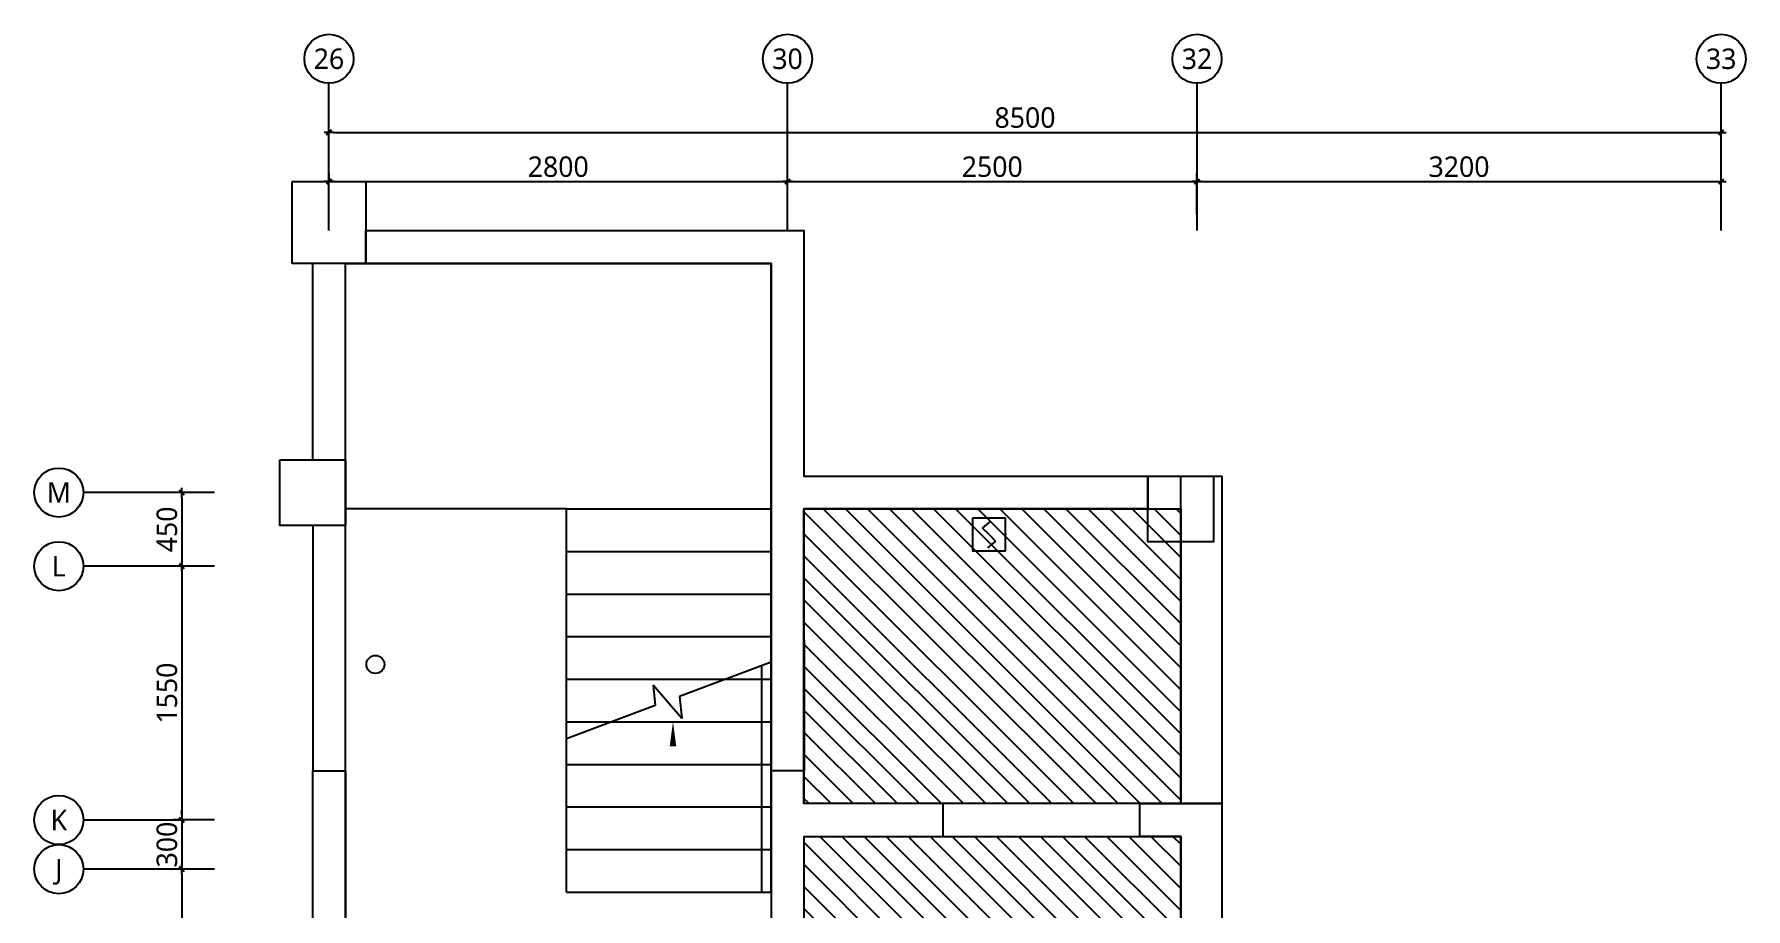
# Model space of a CAD drawing. Extents: x 3443499 to 7125205, y -1700016 to -264854.
# Drawn here: x 3443499 to 3453949, y -983578 to -978236 of the extents above; entities that cross this region are included whole.
import ezdxf
from ezdxf.enums import TextEntityAlignment as Align

# ---------------------------------------------------------------- set-up
doc = ezdxf.new("R2010")
doc.units = 0
doc.header["$LTSCALE"] = 1000
doc.header["$MEASUREMENT"] = 0
doc.linetypes.add('DASH', pattern=[0.35, 0.25, -0.1])
doc.layers.get('0').update_dxf_attribs({"linetype": 'CONTINUOUS'})
doc.layers.get('Defpoints').update_dxf_attribs({"linetype": 'CONTINUOUS'})
for name, color, linetype in [('A-填充', 251, 'CONTINUOUS'), ('A-墙体', 255, 'CONTINUOUS'), ('A-标注', 1, 'CONTINUOUS'), ('A-结构柱', 255, 'CONTINUOUS'), ('B-楼梯', 92, 'CONTINUOUS'), ('C-消防点位', 54, 'CONTINUOUS')]:
    doc.layers.add(name, color=color, linetype=linetype)
doc.styles.get("Standard").update_dxf_attribs({"font": 'gbenor.shx', "bigfont": 'gbcbig.shx'})
doc.styles.add('微软雅黑', font='msyh.ttf')
doc.dimstyles.new('K-SMD-50', dxfattribs={"dimscale": 50, "dimtxt": 2.5, "dimasz": 0.6, "dimexe": 1, "dimexo": 1, "dimgap": 0.5, "dimtad": 1, "dimdec": 0, "dimrnd": 5, "dimdsep": 46, "dimtxsty": '微软雅黑', "dimblk": 'YQTICK', "dimcen": 0, "dimclrd": 1, "dimclre": 1, "dimclrt": 1, "dimadec": 1, "dimazin": 2, "dimtfac": 1, "dimtdec": 0, "dimtix": 1, "dimtmove": 1, "dimatfit": 2, "dimldrblk": 'A', "dimfxl": 4, "dimfxlon": 1, "dimtolj": 1, "dimtzin": 0, "dimarcsym": 0})

# ---------------------------------------------------------------- blocks, each defined once
blk = doc.blocks.new('YQTICK')
at = {"color": 1}
blk.add_line((-1, 0), (1, 0), dxfattribs=at)
at = {"color": 1, "const_width": 0.4}
blk.add_lwpolyline([(0.53, 0.53), (-0.53, -0.53)], dxfattribs=at)
blk = doc.blocks.new('*D291')
at = {"layer": 'A-标注', "color": 1, "lineweight": -2, "transparency": 16777216}
for p, q in [((3444599, -981036), (3444349, -981036)), ((3444399, -981066), (3444399, -981456)), ((3444599, -981486), (3444349, -981486))]:
    blk.add_line(p, q, dxfattribs=at)
at = {"layer": 'Defpoints', "color": 0, "transparency": 16777216}
for p in [(3444999, -981036), (3444399, -981486), (3445199, -981486)]:
    blk.add_point(p, dxfattribs=at)
at = {"layer": 'A-标注', "color": 1, "lineweight": -2, "transparency": 16777216, "xscale": 30, "yscale": 30, "zscale": 30}
for p, rotation in [((3444399, -981036), 90), ((3444399, -981486), 270)]:
    blk.add_blockref('YQTICK', p, dxfattribs=dict(at, rotation=rotation))
at = {"layer": 'A-标注', "color": 1, "transparency": 16777216, "insert": (3444309, -981261), "char_height": 125, "attachment_point": 5, "rotation": 90, "style": '微软雅黑'}
blk.add_mtext('\\A1;450', dxfattribs=at)
blk = doc.blocks.new('A')
at = {"color": 1}
for p, q in [((-0.37, 0), (-2.13, 0)), ((-1.44, 1.15), (-1.09, 1.44)), ((-1.44, 1.15), (-0.37, 0)), ((-1.44, -1.15), (-0.37, 0)), ((-1.09, 1.44), (0, 0)), ((-1.09, -1.44), (0, 0)), ((-1.44, -1.15), (-1.09, -1.44))]:
    blk.add_line(p, q, dxfattribs=at)
for points in [[(-1.44, 1.15), (-1.09, 1.44), (-0.37, 0), (0, 0)], [(-1.44, -1.15), (-1.09, -1.44), (-0.37, 0), (0, 0)]]:
    blk.add_solid(points, dxfattribs=at)
blk = doc.blocks.new('*D292')
at = {"layer": 'A-标注', "color": 1, "lineweight": -2, "transparency": 16777216}
for p, q in [((3444599, -981486), (3444349, -981486)), ((3444399, -981516), (3444399, -983006)), ((3444599, -983036), (3444349, -983036))]:
    blk.add_line(p, q, dxfattribs=at)
at = {"layer": 'Defpoints', "color": 0, "transparency": 16777216}
for p in [(3445199, -981486), (3444399, -983036), (3445199, -983036)]:
    blk.add_point(p, dxfattribs=at)
at = {"layer": 'A-标注', "color": 1, "lineweight": -2, "transparency": 16777216, "xscale": 30, "yscale": 30, "zscale": 30}
for p, rotation in [((3444399, -981486), 90), ((3444399, -983036), 270)]:
    blk.add_blockref('YQTICK', p, dxfattribs=dict(at, rotation=rotation))
at = {"layer": 'A-标注', "color": 1, "transparency": 16777216, "insert": (3444309, -982261), "char_height": 125, "attachment_point": 5, "rotation": 90, "style": '微软雅黑'}
blk.add_mtext('\\A1;1550', dxfattribs=at)
blk = doc.blocks.new('*D293')
at = {"layer": 'A-标注', "color": 1, "lineweight": -2, "transparency": 16777216}
for p, q in [((3444599, -983036), (3444349, -983036)), ((3444399, -983006), (3444399, -982976)), ((3444399, -983036), (3444399, -983336)), ((3444599, -983336), (3444349, -983336)), ((3444399, -983366), (3444399, -983396))]:
    blk.add_line(p, q, dxfattribs=at)
at = {"layer": 'Defpoints', "color": 0, "transparency": 16777216}
for p in [(3445199, -983036), (3444399, -983336), (3445199, -983336)]:
    blk.add_point(p, dxfattribs=at)
at = {"layer": 'A-标注', "color": 1, "lineweight": -2, "transparency": 16777216, "xscale": 30, "yscale": 30, "zscale": 30}
for p, rotation in [((3444399, -983036), 270), ((3444399, -983336), 90)]:
    blk.add_blockref('YQTICK', p, dxfattribs=dict(at, rotation=rotation))
at = {"layer": 'A-标注', "color": 1, "transparency": 16777216, "insert": (3444309, -983186), "char_height": 125, "attachment_point": 5, "rotation": 90, "style": '微软雅黑'}
blk.add_mtext('\\A1;300', dxfattribs=at)
blk = doc.blocks.new('*D294')
at = {"layer": 'A-标注', "color": 1, "lineweight": -2, "transparency": 16777216}
for p, q in [((3444599, -983336), (3444349, -983336)), ((3444399, -983366), (3444399, -984306)), ((3444599, -984336), (3444349, -984336))]:
    blk.add_line(p, q, dxfattribs=at)
at = {"layer": 'Defpoints', "color": 0, "transparency": 16777216}
for p in [(3445199, -983336), (3444399, -984336), (3445199, -984336)]:
    blk.add_point(p, dxfattribs=at)
at = {"layer": 'A-标注', "color": 1, "lineweight": -2, "transparency": 16777216, "xscale": 30, "yscale": 30, "zscale": 30}
for p, rotation in [((3444399, -983336), 90), ((3444399, -984336), 270)]:
    blk.add_blockref('YQTICK', p, dxfattribs=dict(at, rotation=rotation))
at = {"layer": 'A-标注', "color": 1, "transparency": 16777216, "insert": (3444309, -983836), "char_height": 125, "attachment_point": 5, "rotation": 90, "style": '微软雅黑'}
blk.add_mtext('\\A1;1000', dxfattribs=at)
blk = doc.blocks.new('轴号&醒')
blk.add_circle((0, 0), 3)
at = {"style": '微软雅黑'}
blk.add_attdef('A', text='', height=2.5, dxfattribs=at).set_placement((0, 0), align=Align.MIDDLE_CENTER)
blk = doc.blocks.new('*D297')
at = {"layer": 'A-标注', "color": 1, "lineweight": -2, "transparency": 16777216}
for p, q in [((3445299, -979136), (3445299, -979086)), ((3445329, -979136), (3448068, -979136)), ((3448098, -979336), (3448098, -979086))]:
    blk.add_line(p, q, dxfattribs=at)
at = {"layer": 'Defpoints', "color": 0, "transparency": 16777216}
for p in [(3445299, -979136), (3448098, -979136), (3448098, -979436)]:
    blk.add_point(p, dxfattribs=at)
at = {"layer": 'A-标注', "color": 1, "lineweight": -2, "transparency": 16777216, "xscale": 30, "yscale": 30, "zscale": 30, "rotation": 180}
blk.add_blockref('YQTICK', (3445299, -979136), dxfattribs=at)
at = {"layer": 'A-标注', "color": 1, "lineweight": -2, "transparency": 16777216, "xscale": 30, "yscale": 30, "zscale": 30}
blk.add_blockref('YQTICK', (3448098, -979136), dxfattribs=at)
at = {"layer": 'A-标注', "color": 1, "transparency": 16777216, "insert": (3446698, -979046), "char_height": 125, "attachment_point": 5, "style": '微软雅黑'}
blk.add_mtext('\\A1;2800', dxfattribs=at)
blk = doc.blocks.new('*D298')
at = {"layer": 'A-标注', "color": 1, "lineweight": -2, "transparency": 16777216}
for p, q in [((3448098, -979336), (3448098, -979086)), ((3448128, -979136), (3450568, -979136)), ((3450598, -979336), (3450598, -979086))]:
    blk.add_line(p, q, dxfattribs=at)
at = {"layer": 'Defpoints', "color": 0, "transparency": 16777216}
for p in [(3450598, -979136), (3448098, -979436), (3450598, -980936)]:
    blk.add_point(p, dxfattribs=at)
at = {"layer": 'A-标注', "color": 1, "lineweight": -2, "transparency": 16777216, "xscale": 30, "yscale": 30, "zscale": 30, "rotation": 180}
blk.add_blockref('YQTICK', (3448098, -979136), dxfattribs=at)
at = {"layer": 'A-标注', "color": 1, "lineweight": -2, "transparency": 16777216, "xscale": 30, "yscale": 30, "zscale": 30}
blk.add_blockref('YQTICK', (3450598, -979136), dxfattribs=at)
at = {"layer": 'A-标注', "color": 1, "transparency": 16777216, "insert": (3449348, -979046), "char_height": 125, "attachment_point": 5, "style": '微软雅黑'}
blk.add_mtext('\\A1;2500', dxfattribs=at)
blk = doc.blocks.new('*D299')
at = {"layer": 'A-标注', "color": 1, "lineweight": -2, "transparency": 16777216}
for p, q in [((3450598, -979336), (3450598, -979086)), ((3450628, -979136), (3453769, -979136)), ((3453799, -979336), (3453799, -979086))]:
    blk.add_line(p, q, dxfattribs=at)
at = {"layer": 'Defpoints', "color": 0, "transparency": 16777216}
for p in [(3453799, -979136), (3450598, -980936), (3453799, -984186)]:
    blk.add_point(p, dxfattribs=at)
at = {"layer": 'A-标注', "color": 1, "lineweight": -2, "transparency": 16777216, "xscale": 30, "yscale": 30, "zscale": 30, "rotation": 180}
blk.add_blockref('YQTICK', (3450598, -979136), dxfattribs=at)
at = {"layer": 'A-标注', "color": 1, "lineweight": -2, "transparency": 16777216, "xscale": 30, "yscale": 30, "zscale": 30}
blk.add_blockref('YQTICK', (3453799, -979136), dxfattribs=at)
at = {"layer": 'A-标注', "color": 1, "transparency": 16777216, "insert": (3452198, -979046), "char_height": 125, "attachment_point": 5, "style": '微软雅黑'}
blk.add_mtext('\\A1;3200', dxfattribs=at)
blk = doc.blocks.new('*D300')
at = {"layer": 'A-标注', "color": 1, "lineweight": -2, "transparency": 16777216}
for p, q in [((3445298, -979036), (3445298, -978786)), ((3445328, -978836), (3453768, -978836)), ((3453798, -979036), (3453798, -978786))]:
    blk.add_line(p, q, dxfattribs=at)
at = {"layer": 'Defpoints', "color": 0, "transparency": 16777216}
for p in [(3453798, -978836), (3445298, -979136), (3453798, -984136)]:
    blk.add_point(p, dxfattribs=at)
at = {"layer": 'A-标注', "color": 1, "lineweight": -2, "transparency": 16777216, "xscale": 30, "yscale": 30, "zscale": 30, "rotation": 180}
blk.add_blockref('YQTICK', (3445298, -978836), dxfattribs=at)
at = {"layer": 'A-标注', "color": 1, "lineweight": -2, "transparency": 16777216, "xscale": 30, "yscale": 30, "zscale": 30}
blk.add_blockref('YQTICK', (3453798, -978836), dxfattribs=at)
at = {"layer": 'A-标注', "color": 1, "transparency": 16777216, "insert": (3449548, -978746), "char_height": 125, "attachment_point": 5, "style": '微软雅黑'}
blk.add_mtext('\\A1;8500', dxfattribs=at)
blk = doc.blocks.new('$equip$00002649')
for p, q in [((-0.5, 0.5), (-0.5, -0.5)), ((0.5, 0.5), (-0.5, 0.5)), ((-0.2, 0.2), (0.05, 0.4)), ((0, 0), (-0.2, 0.2)), ((0, 0), (0.2, -0.2)), ((0.5, -0.5), (0.5, 0.5)), ((-0.5, -0.5), (0.5, -0.5)), ((0.2, -0.2), (-0.05, -0.4))]:
    blk.add_line(p, q)
at = {"const_width": 0.04}
blk.add_lwpolyline([(-0.5, 0.5), (0.5, 0.5), (0.5, -0.5), (-0.5, -0.5), (-0.5, 0.5), (0.5, 0.5)], dxfattribs=at)
for p in [(-0.5, 0), (0, 0.5), (0.5, 0), (0, -0.5)]:
    blk.add_point(p)
at = {"color": 7, "flags": 1}
for tag, height, p in [('A', 0.00002, (0, 0)), ('B', 0.4, (0.762, -0.208))]:
    blk.add_attdef(tag, text='', height=height, dxfattribs=at).set_placement(p, align=Align.MIDDLE_CENTER)

msp = doc.modelspace()

# ---------------------------------------------------------------- hatches: boundary and pattern name
at = {"layer": 'A-填充'}
h = msp.add_hatch(dxfattribs=at)
h.set_pattern_fill('ANSI31', color=251, scale=30, angle=90)
h.set_pattern_definition([(135, (3245808.34, -915891.6), (-67.35192, -67.35192), [])])
h.paths.add_polyline_path([(3447848.8, -987236.1), (3445548.6, -987236.1), (3445548.6, -989136.1), (3447848.8, -989136.1)])
h.paths.add_polyline_path([(3450498.8, -983136.1), (3448198.7, -983136.1), (3448198.7, -985536.1), (3450498.8, -985536.1)])
h.paths.add_polyline_path([(3450498.5, -981136.2), (3448198.4, -981136.2), (3448198.4, -982936.1), (3450498.5, -982936.1)])

# ---------------------------------------------------------------- linework, layer by layer
for points in [[(3445398.3, -979636.1), (3447998.5, -979636.1), (3447998.5, -984936.1), (3445398.3, -984936.1)], [(3448198.4, -981136.2), (3450498.5, -981136.2), (3450498.5, -982936.1), (3448198.4, -982936.1)], [(3448198.7, -983136.1), (3450498.8, -983136.1), (3450498.8, -985536.1), (3448198.7, -985536.1)]]:
    msp.add_lwpolyline(points, close=True, dxfattribs=at)
at = {"layer": 'A-墙体'}
msp.add_lwpolyline([(3445523.4, -979636.1), (3445523.4, -979436.1), (3448198.5, -979436.1), (3448198.5, -980936.1), (3450298.5, -980936.1), (3450298.5, -981136.1), (3448198.4, -981136.2), (3448198.7, -982736.1), (3447998.7, -982736.1), (3447998.3, -979636.1), (3445523.4, -979636.1)], dxfattribs=at)
for points in [[(3445198.3, -980836.1), (3445398.3, -980836.1), (3445398.3, -979636.1), (3445198.3, -979636.1)], [(3450748.8, -982936.1), (3450498.5, -982936.1), (3450498.5, -980936.1), (3450748.8, -980936.1)], [(3445198.7, -982736.1), (3445398.3, -982736.1), (3445398.3, -981236.1), (3445198.7, -981236.1)]]:
    msp.add_lwpolyline(points, close=True, dxfattribs=at)
at = {"layer": 'A-墙体', "color": 1}
msp.add_circle((3445581.9, -982085.7), 55, dxfattribs=at)
at = {"layer": 'A-标注'}
for p, q in [((3445298.1, -979436.1), (3445298.1, -978536.1)), ((3448098.1, -979436.1), (3448098.1, -978536.1)), ((3450598.1, -979436.1), (3450598.1, -978536.1)), ((3453798.7, -979436.1), (3453798.7, -978536.1)), ((3444398.6, -981036.1), (3443798.6, -981036.1)), ((3444398.6, -981486.1), (3443798.6, -981486.1)), ((3444398.6, -983036.1), (3443798.6, -983036.1)), ((3444398.6, -983336.1), (3443798.6, -983336.1))]:
    msp.add_line(p, q, dxfattribs=at)
at = {"layer": 'A-结构柱'}
for points in [[(3445073.7, -979136.1), (3445523.4, -979136.1), (3445523.4, -979636.1), (3445073.7, -979636.1)], [(3444998.6, -980836.1), (3445398.3, -980836.1), (3445398.3, -981236.1), (3444998.6, -981236.1)], [(3450298.5, -980936.1), (3450698.7, -980936.1), (3450698.7, -981336.1), (3450298.5, -981336.1)], [(3445198.7, -982736.1), (3445398.7, -982736.1), (3445398.7, -984436.1), (3445198.7, -984436.1)]]:
    msp.add_lwpolyline(points, close=True, dxfattribs=at)
for points in [[(3449048.7, -982936.1), (3448198.7, -982936.1), (3448198.7, -982736.1), (3447998.7, -982736.1), (3447998.7, -984436.1), (3448198.7, -984436.1), (3448198.7, -983136.1), (3449048.7, -983136.1), (3449048.4, -982936.1)], [(3450248.7, -983136.1), (3450248.7, -982936.1), (3450748.8, -982936.1), (3450748.8, -984436.1), (3450498.8, -984436.1), (3450498.8, -983136.1), (3450248.7, -983136.1)]]:
    msp.add_lwpolyline(points, dxfattribs=at)
at = {"layer": 'B-楼梯', "color": 8, "linetype": 'DASH', "ltscale": 600}
for p, q in [((3446748.5, -981136.1), (3445398.5, -981136.1)), ((3446748.5, -983476.1), (3446748.5, -981136.1)), ((3446748.5, -981136.1), (3447998.5, -981136.1)), ((3446748.5, -981396.1), (3447998.5, -981396.1)), ((3446748.5, -981656.1), (3447998.5, -981656.1)), ((3446748.5, -981916.1), (3447998.5, -981916.1)), ((3446748.5, -982176.1), (3447998.5, -982176.1)), ((3446748.5, -982436.1), (3447998.5, -982436.1))]:
    msp.add_line(p, q, dxfattribs=at)
at = {"layer": 'B-楼梯'}
for p, q in [((3447998.4, -983476.1), (3447998.5, -981396.1)), ((3447998.5, -982072.1), (3447438.9, -982281.6)), ((3447720.7, -982176.1), (3447998.5, -982176.1)), ((3447451.9, -982415.9), (3447277.1, -982211.5)), ((3447277.1, -982211.5), (3447289.3, -982337.6)), ((3447438.9, -982281.6), (3447451.9, -982415.9)), ((3447289.3, -982337.6), (3446748.5, -982540.1)), ((3447026.3, -982436.1), (3447998.5, -982436.1)), ((3446748.5, -983476.1), (3446748.5, -982540.1)), ((3446748.5, -982696.1), (3447998.5, -982696.1)), ((3446748.5, -982696.1), (3447998.5, -982696.1)), ((3446748.5, -982956.1), (3447998.5, -982956.1)), ((3446748.5, -982956.1), (3447998.5, -982956.1)), ((3446748.5, -983216.1), (3447998.5, -983216.1)), ((3446748.5, -983216.1), (3447998.5, -983216.1)), ((3446748.5, -983476.1), (3447998.5, -983476.1)), ((3446748.5, -983476.1), (3447998.5, -983476.1))]:
    msp.add_line(p, q, dxfattribs=at)
msp.add_lwpolyline([(3447938.5, -982094.5), (3447938.5, -983476.1)], dxfattribs=at)
msp.add_lwpolyline([(3447398.5, -983541, 0, 0, 0), (3447398.5, -982436.1, 0, 40, 0), (3447398.5, -982586.1, 0, 0, 0)], format="xyseb", dxfattribs=at)

# ---------------------------------------------------------------- block references
at = {"layer": 'A-标注', "xscale": 50.000002052222, "yscale": 50.000002052222, "zscale": 50.000002052222}
for p, values in [((3445298.1, -978386.1), {'A': '26'}), ((3448098.1, -978386.1), {'A': '30'}), ((3450598.1, -978386.1), {'A': '32'}), ((3453798.7, -978386.1), {'A': '33'}), ((3443648.6, -981036.1), {'A': 'M'}), ((3443648.6, -981486.1), {'A': 'L'}), ((3443648.6, -983036.1), {'A': 'K'}), ((3443648.6, -983336.1), {'A': 'J'})]:
    msp.add_blockref('轴号&醒', p, dxfattribs=at).add_auto_attribs(values)
at = {"layer": 'C-消防点位', "xscale": 200, "yscale": 200, "zscale": 200}
msp.add_blockref('$equip$00002649', (3449328.1, -981292.8), dxfattribs=at)

# ---------------------------------------------------------------- dimensions: what is measured, and where the dimension line sits
at = {"layer": 'A-标注'}
for base, p1, p2, picture, middle in [((3453798.1, -978836.1), (3445298.1, -979136.1), (3453798.1, -984136.1), '*D300', (3449548.1, -978746.4)), ((3448098.089, -979136.081), (3445298.5854, -979136.1203), (3448098.089, -979436.081), '*D297', (3446698.3372, -979046.4828)), ((3450598.1, -979136.1), (3448098.1, -979436.1), (3450598.1, -980936.1), '*D298', (3449348.1, -979046.4)), ((3453798.7, -979136.1), (3450598.1, -980936.1), (3453798.7, -984186.3), '*D299', (3452198.4, -979046.5))]:
    dim = msp.add_linear_dim(base=base, p1=p1, p2=p2, dimstyle='K-SMD-50', dxfattribs=at)
    dim.commit()
    dim.dimension.update_dxf_attribs({"geometry": picture, "text_midpoint": middle})
for base, p1, p2, picture, middle in [((3444398.6, -981486.1), (3444998.6, -981036.1), (3445198.7, -981486.1), '*D291', (3444308.9, -981261.1)), ((3444398.6, -983036.1), (3445198.7, -981486.1), (3445198.7, -983036.1), '*D292', (3444308.6, -982261.1)), ((3444398.6, -983336.1), (3445198.7, -983036.1), (3445198.7, -983336.1), '*D293', (3444309, -983186.1)), ((3444398.6, -984336.1), (3445198.7, -983336.1), (3445198.7, -984336.1), '*D294', (3444308.6, -983836.1))]:
    dim = msp.add_linear_dim(base=base, p1=p1, p2=p2, angle=90, dimstyle='K-SMD-50', dxfattribs=at)
    dim.commit()
    dim.dimension.update_dxf_attribs({"geometry": picture, "text_midpoint": middle})

doc.saveas('drawing.dxf')
